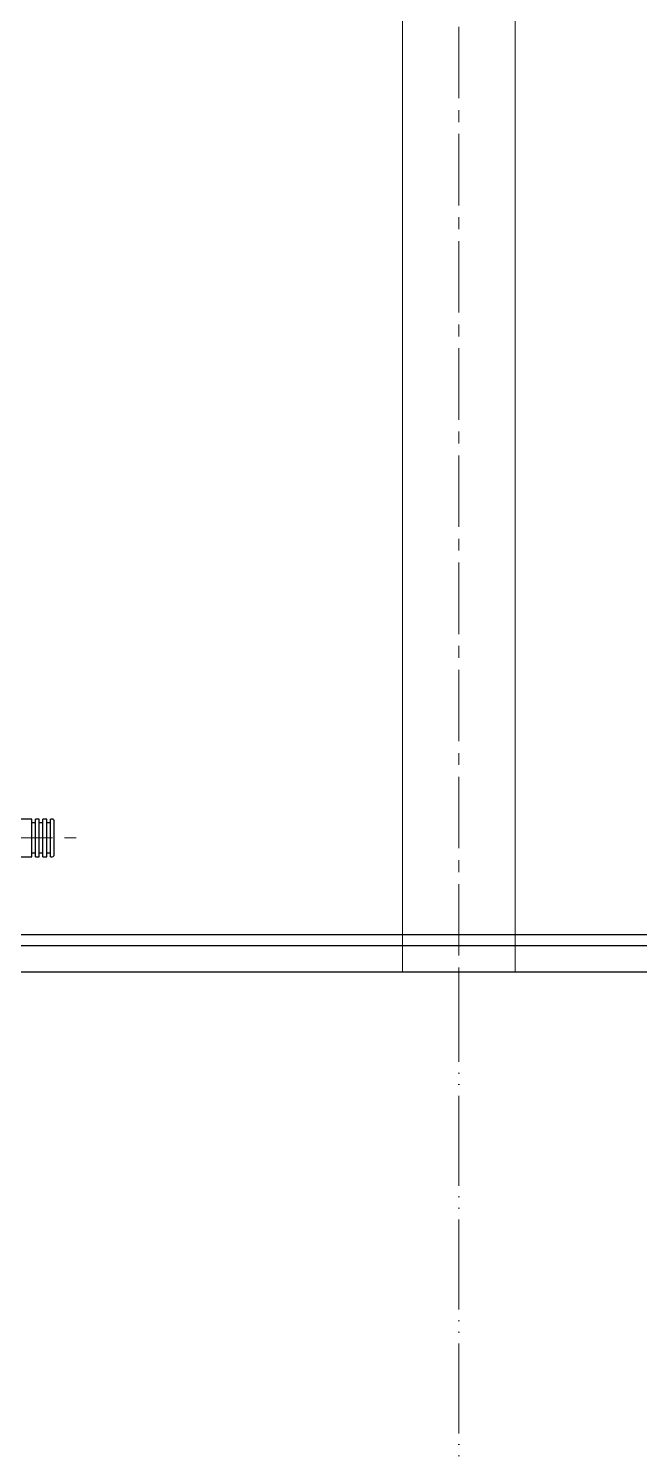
# Model space of a CAD drawing. Header units: millimetres. Extents: x 163705 to 1616509, y 81827 to 302547.
# Drawn here: x 1455538 to 1457167, y 141775 to 145575 of the extents above; entities that cross this region are included whole.
import ezdxf

# ---------------------------------------------------------------- set-up
doc = ezdxf.new("R2010")
doc.units = ezdxf.units.MM
doc.header["$LTSCALE"] = 10
for name, pattern in [('ACAD_ISO02W100', [15, 12, -3]), ('ACAD_ISO05W100', [33, 24, -3, 0, -3, 0, -3]), ('CENTER2', [28.575, 19.05, -3.175, 3.175, -3.175])]:
    doc.linetypes.add(name, pattern=pattern)
for name, color, linetype, lineweight in [('1-中心线', 1, 'CENTER2', 0), ('1-双点线', 8, 'ACAD_ISO05W100', 0), ('1-建筑轮廓', 7, 'Continuous', 20), ('1-虚线', 8, 'ACAD_ISO02W100', 0), ('1-钢构', 6, 'Continuous', 0)]:
    doc.layers.add(name, color=color, linetype=linetype, lineweight=lineweight)
doc.layers.add('1-隐线', color=8, linetype='Continuous')

# ---------------------------------------------------------------- blocks, each defined once
blk = doc.blocks.new('*U288')
for p, q in [((0, 100, -1), (15400, 100, -19.8)), ((0, 70, -1), (15400, 70, -19.8)), ((0, 0, -0.9), (15400, 0, -21.3))]:
    blk.add_line(p, q)
blk = doc.blocks.new('*U289')
for p, q in [((0, 11950), (0, 0)), ((300, 11950), (300, 0)), ((0, 0), (300, 0))]:
    blk.add_line(p, q)
at = {"layer": '1-中心线'}
blk.add_line((150, 11950), (150, 0), dxfattribs=at)
blk = doc.blocks.new('G$CABE3B3DF')
for p, q in [((2872, 616), (2819, 616)), ((2872, 516), (2872, 616)), ((2892, 616), (2882, 616)), ((2882, 516), (2882, 616)), ((2892, 516), (2892, 616)), ((2912, 616), (2902, 616)), ((2902, 516), (2902, 616)), ((2912, 516), (2912, 616)), ((2927, 616), (2922, 616)), ((2922, 516), (2922, 616)), ((2932, 521), (2932, 611)), ((2882, 606), (2872, 606)), ((2902, 606), (2892, 606)), ((2922, 606), (2912, 606)), ((2819, 516), (2872, 516)), ((2872, 526), (2882, 526)), ((2882, 516), (2892, 516)), ((2892, 526), (2902, 526)), ((2902, 516), (2912, 516)), ((2912, 526), (2922, 526)), ((2922, 516), (2927, 516))]:
    blk.add_line(p, q)
for centre, start, end in [((2927, 611), 0, 90), ((2927, 521), 270, 0)]:
    blk.add_arc(centre, 5, start, end)
at = {"layer": '1-中心线'}
blk.add_line((2737, 566), (3002, 566), dxfattribs=at)
at = {"layer": '1-虚线', "lineweight": 18}
blk.add_line((67.5, 308.8), (3161.7, 308.8), dxfattribs=at)

msp = doc.modelspace()

# ---------------------------------------------------------------- hatches: boundary and pattern name
at = {"lineweight": 18}
h = msp.add_hatch(dxfattribs=at)
h.set_pattern_fill('ANSI31', color=256, scale=30, style=0)
h.set_pattern_definition([(45, (-6058.445, -4420.5), (-67.351921, 67.351921), [])])
h.paths.add_polyline_path([(1457100.404, 145227.118), (1457100.404, 145127.118), (1457096.404, 145127.118), (1457096.404, 145227.118)], flags=0)
h = msp.add_hatch(dxfattribs=at)
h.set_pattern_fill('ANSI34', color=256, scale=30, style=0)
h.set_pattern_definition([(45, (-6058.45, -4420.5), (-404.11153, 404.11153), []), (45, (-5923.74, -4420.5), (-404.11153, 404.11153), []), (45, (-5789.04, -4420.5), (-404.11153, 404.11153), []), (45, (-5654.33, -4420.5), (-404.11153, 404.11153), [])])
edge = h.paths.add_edge_path(flags=0)
edge.add_line((1456651.404, 145127.118), (1456749.404, 145127.118))
edge.add_arc((1456749.404, 145126.118), 1, 0, 90, ccw=False)
edge.add_line((1456750.404, 145126.118), (1456750.404, 145108.118))
edge.add_arc((1456749.404, 145108.118), 1, 270, 360, ccw=False)
edge.add_line((1456749.404, 145107.118), (1456651.404, 145107.118))
edge.add_arc((1456651.404, 145108.118), 1, 180, 270, ccw=False)
edge.add_line((1456650.404, 145108.118), (1456650.404, 145126.118))
edge.add_arc((1456651.404, 145126.118), 1, 90, 180, ccw=False)

# ---------------------------------------------------------------- linework, layer by layer
at = {"layer": '1-双点线'}
msp.add_line((1456685.648, 143059.632), (1456685.648, 135335.06), dxfattribs=at)
at = {"layer": '1-建筑轮廓'}
msp.add_line((1430750.296, 143059.632), (1515696.37, 143059.632), dxfattribs=at)

# ---------------------------------------------------------------- block references
msp.add_blockref('*U288', (1452385.673, 143059.632, 0.859))
at = {"layer": '1-钢构'}
msp.add_blockref('*U289', (1456535.648, 143059.632), dxfattribs=at)
at = {"layer": '1-隐线'}
msp.add_blockref('G$CABE3B3DF', (1452674.648, 142850.866), dxfattribs=at)

doc.saveas('drawing.dxf')
